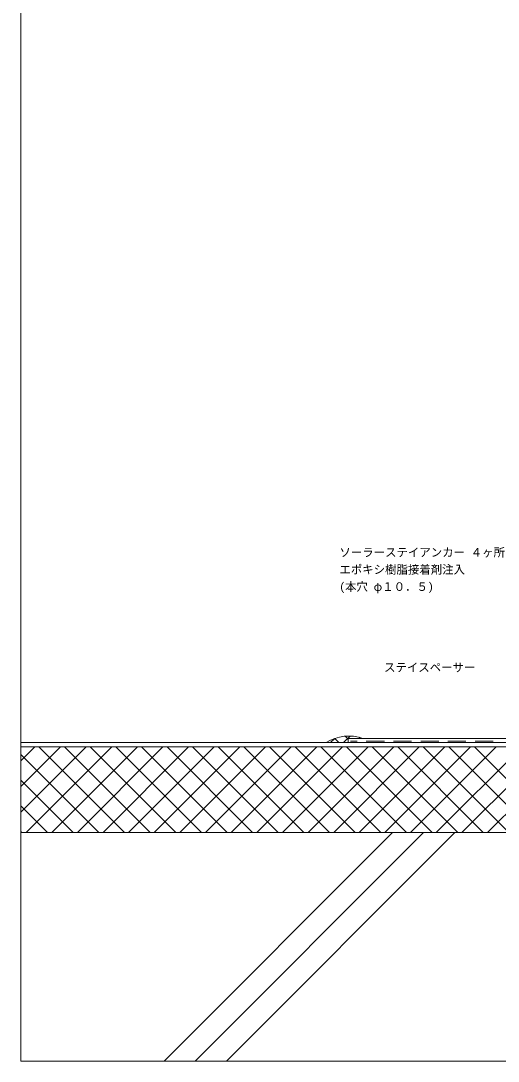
# Model space of a CAD drawing. Units: millimetres on the paper. Extents: x -400 to 400, y -275 to 275.
# Drawn here: x -400 to -232.7, y -275 to 89.1 of the extents above; entities that cross this region are included whole.
import ezdxf
from ezdxf.enums import TextEntityAlignment as Align

# ---------------------------------------------------------------- set-up
doc = ezdxf.new("R2010")
doc.units = ezdxf.units.MM
doc.linetypes.add('USER1', pattern=[9.525, 6.35, -3.175])
for name, color, linetype, lineweight in [('0-1_WAKU', 7, 'Continuous', 18), ('0-3_BOUSUI', 1, 'Continuous', 18), ('0-4_MOJI', 7, 'Continuous', 18), ('0-5_HATCH', 9, 'Continuous', 18), ('0-A_KUTAI', 3, 'Continuous', 18)]:
    doc.layers.add(name, color=color, linetype=linetype, lineweight=lineweight)
doc.styles.add('ＭＳ ゴシック', font='')
doc.styles.get('ＭＳ ゴシック').set_extended_font_data('MS Gothic')

msp = doc.modelspace()

# ---------------------------------------------------------------- linework, layer by layer
at = {"layer": '0-1_WAKU'}
msp.add_lwpolyline([(-400.006, -275.012), (399.994, -275.012), (399.994, 274.988), (-400.006, 274.988)], close=True, dxfattribs=at)
at = {"layer": '0-3_BOUSUI'}
for p, q in [((-400.006, -163.512), (-198.417, -163.512)), ((-285.327, -162.012), (-285.327, -163.512)), ((-400.006, -165.012), (-201.827, -165.012))]:
    msp.add_line(p, q, dxfattribs=at)
at = {"layer": '0-3_BOUSUI', "linetype": 'USER1'}
msp.add_line((-234.503, -163.012), (-284.503, -163.012), dxfattribs=at)
at = {"layer": '0-3_BOUSUI'}
for points in [[(-135.327, -156.012), (-208.729, -156.012), (-219.121, -162.012), (-285.327, -162.012)], [(-135.327, -157.512), (-208.327, -157.512), (-218.719, -163.512), (-285.327, -163.512)]]:
    msp.add_lwpolyline(points, dxfattribs=at)
msp.add_arc((-284.982, -176.168), 14.975, 70.96849, 122.30981, dxfattribs=at)
at = {"layer": '0-5_HATCH'}
for p, q in [((-291.447, -163.512), (-289.991, -162.056)), ((-288.549, -163.512), (-290.001, -162.06)), ((-286.957, -163.512), (-284.642, -161.197)), ((-285.327, -162.244), (-286.318, -161.253)), ((-281.069, -162.012), (-281.47, -161.611)), ((-280.967, -162.012), (-280.757, -161.802)), ((-400.006, -169.934), (-395.084, -165.012)), ((-400.006, -178.914), (-386.104, -165.012)), ((-400.006, -187.895), (-377.124, -165.012)), ((-398.143, -195.012), (-368.143, -165.012)), ((-363.676, -195.012), (-393.676, -165.012)), ((-389.163, -195.012), (-359.163, -165.012)), ((-354.696, -195.012), (-384.696, -165.012)), ((-380.183, -195.012), (-350.183, -165.012)), ((-345.716, -195.012), (-375.716, -165.012)), ((-371.202, -195.012), (-341.202, -165.012)), ((-336.736, -195.012), (-366.736, -165.012)), ((-362.222, -195.012), (-332.222, -165.012)), ((-327.755, -195.012), (-357.755, -165.012)), ((-353.242, -195.012), (-323.242, -165.012)), ((-318.775, -195.012), (-348.775, -165.012)), ((-344.262, -195.012), (-314.262, -165.012)), ((-309.795, -195.012), (-339.795, -165.012)), ((-335.281, -195.012), (-305.281, -165.012)), ((-300.815, -195.012), (-330.815, -165.012)), ((-326.301, -195.012), (-296.301, -165.012)), ((-291.834, -195.012), (-321.834, -165.012)), ((-317.321, -195.012), (-287.321, -165.012)), ((-282.854, -195.012), (-312.854, -165.012)), ((-308.341, -195.012), (-278.341, -165.012)), ((-273.874, -195.012), (-303.874, -165.012)), ((-299.36, -195.012), (-269.36, -165.012)), ((-264.894, -195.012), (-294.894, -165.012)), ((-290.38, -195.012), (-260.38, -165.012)), ((-255.913, -195.012), (-285.913, -165.012)), ((-281.4, -195.012), (-251.4, -165.012)), ((-246.933, -195.012), (-276.933, -165.012)), ((-272.42, -195.012), (-242.42, -165.012)), ((-237.953, -195.012), (-267.953, -165.012)), ((-263.439, -195.012), (-233.439, -165.012)), ((-228.973, -195.012), (-258.973, -165.012)), ((-254.459, -195.012), (-224.459, -165.012)), ((-219.992, -195.012), (-249.992, -165.012)), ((-245.479, -195.012), (-215.479, -165.012)), ((-211.012, -195.012), (-241.012, -165.012)), ((-236.499, -195.012), (-206.499, -165.012)), ((-372.657, -195.012), (-400.006, -167.662)), ((-381.637, -195.012), (-400.006, -176.643)), ((-390.617, -195.012), (-400.006, -185.623)), ((-399.597, -195.012), (-400.006, -194.603)), ((-349.733, -275.012), (-269.733, -195.012)), ((-338.858, -275.012), (-258.858, -195.012)), ((-327.983, -275.012), (-247.983, -195.012))]:
    msp.add_line(p, q, dxfattribs=at)
at = {"layer": '0-A_KUTAI'}
msp.add_line((-400.006, -195.012), (-199.327, -195.012), dxfattribs=at)

# ---------------------------------------------------------------- texts
at = {"layer": '0-4_MOJI', "style": 'ＭＳ ゴシック'}
for s, p in [('ソーラーステイアンカー ４ヶ所', (-288.379, -99.28)), ('エポキシ樹脂接着剤注入', (-288.379, -105.28)), ('(本穴 φ１０．５)', (-288.379, -111.28)), ('ステイスペーサー', (-272.747, -139.543))]:
    msp.add_text(s, height=2.933, dxfattribs=at).set_placement(p, align=Align.BOTTOM_LEFT)

doc.saveas('drawing.dxf')
